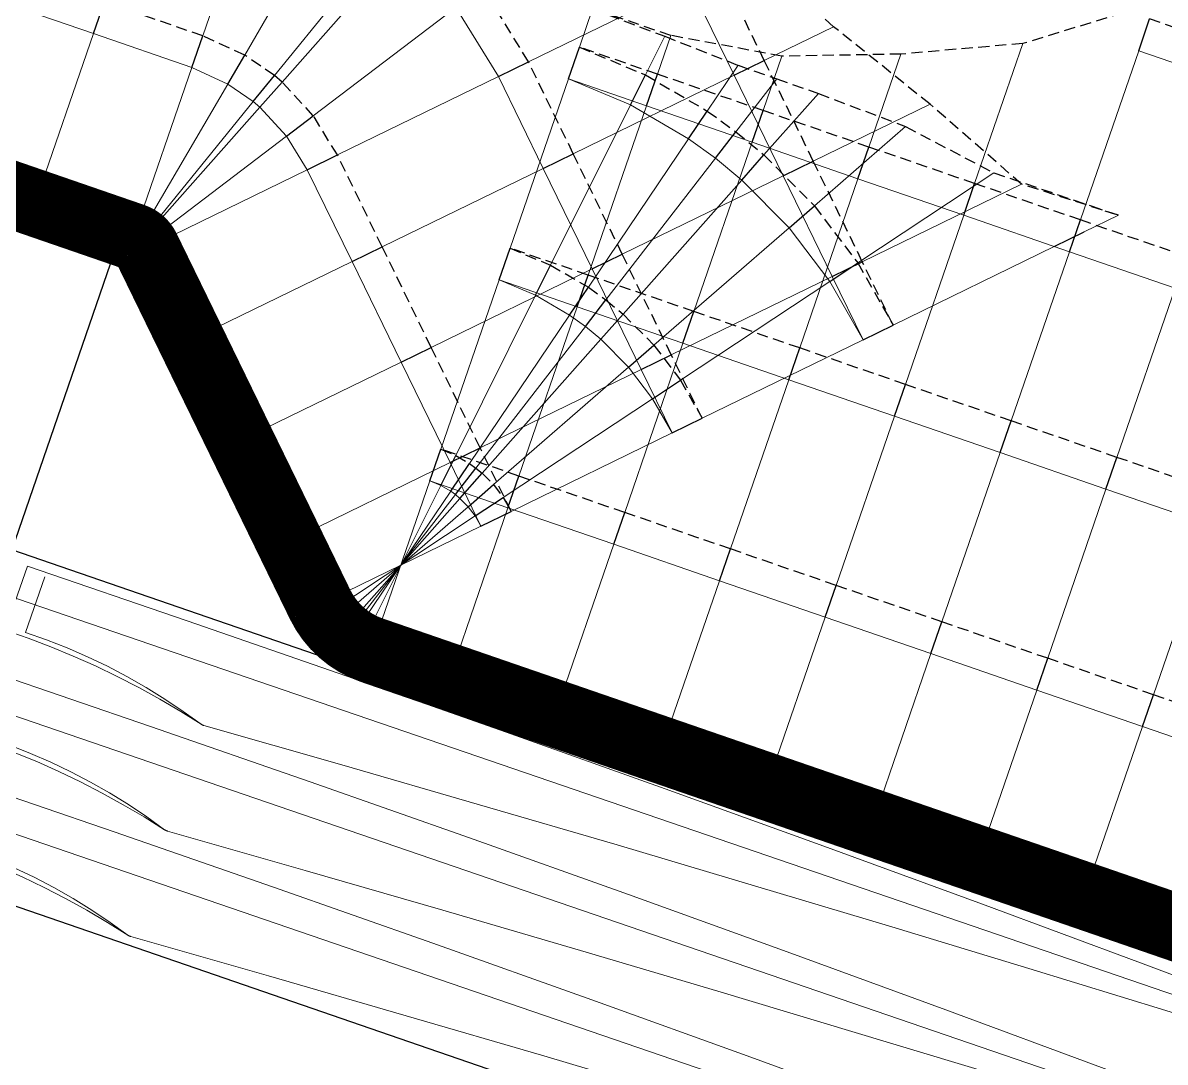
# Model space of a CAD drawing. Header units: metres. Extents: x 544752 to 548977, y 1840603 to 1844608.
# Drawn here: x 546940.6 to 546991.7, y 1842930 to 1842976.4 of the extents above; entities that cross this region are included whole.
import ezdxf

# ---------------------------------------------------------------- set-up
doc = ezdxf.new("R2010")
doc.units = ezdxf.units.M
doc.header["$MEASUREMENT"] = 0
doc.linetypes.add('ACAD_ISO02W100', pattern=[15, 12, -3])
doc.linetypes.add('Anordnung Grundriss$0$GESTRICHELT', pattern=[0.75, 0.5, -0.25])
doc.layers.add('C-ROAD', color=7, linetype='Continuous')
for name, color, linetype, lineweight in [('C-ROAD-CORR', 5, 'Continuous', 0), ('C-ROAD-LINK', 150, 'Continuous', 0), ('C-ROAD-STAN', 11, 'Continuous', 0), ('C-TOPO-FEAT', 94, 'Continuous', 5), ('Line5', 5, 'Continuous', 13), ('Line7', 7, 'Continuous', 20), ('Đường', 5, 'ACAD_ISO02W100', 5)]:
    doc.layers.add(name, color=color, linetype=linetype, lineweight=lineweight)

# ---------------------------------------------------------------- blocks, each defined once
blk = doc.blocks.new('TB')
at = {"layer": 'Defpoints', "color": 5, "linetype": 'Anordnung Grundriss$0$GESTRICHELT', "lineweight": 5, "ltscale": 0.2}
blk.add_circle((-0.405, 0), 105.728, dxfattribs=at)
blk = doc.blocks.new('FREFEWRFERWF')
at = {"layer": 'Line5', "color": 5}
for p, q in [((-1.669, -0.553), (-3.35, 70.468)), ((-12.755, -0.815), (-14.436, 70.206)), ((-7.212, -0.684), (-8.893, 70.337)), ((-3.159, 0.835), (-0.246, 0.904)), ((-3.362, -0.079), (0, 0))]:
    blk.add_line(p, q, dxfattribs=at)
at = {"layer": 'Line5', "color": 5, "flags": 128}
for points in [[(-13.976, 69.593), (-13.511, 61.838), (-13.083, 54.081), (-12.69, 46.322), (-12.333, 38.561), (-12.012, 30.799), (-11.726, 23.035), (-11.477, 15.27), (-11.264, 7.505), (-11.086, -0.262)], [(-8.433, 69.724), (-7.968, 61.969), (-7.54, 54.212), (-7.147, 46.453), (-6.79, 38.692), (-6.469, 30.93), (-6.183, 23.167), (-5.934, 15.402), (-5.721, 7.636), (-5.543, -0.131)], [(-2.89, 69.855), (-2.425, 62.1), (-1.997, 54.343), (-1.604, 46.584), (-1.247, 38.824), (-0.926, 31.061), (-0.64, 23.298), (-0.391, 15.533), (-0.178, 7.767), (0, 0)], [(-14.874, 69.047), (-14.902, 62.451), (-14.953, 55.856), (-15.027, 49.26), (-15.124, 42.665), (-15.245, 36.071), (-15.389, 29.476), (-15.556, 22.883), (-15.746, 16.29), (-15.96, 9.697)], [(-9.331, 69.178), (-9.359, 62.583), (-9.409, 55.987), (-9.484, 49.392), (-9.581, 42.796), (-9.702, 36.202), (-9.846, 29.607), (-10.013, 23.014), (-10.203, 16.421), (-10.417, 9.828)], [(-3.788, 69.309), (-3.816, 62.714), (-3.866, 56.118), (-3.941, 49.523), (-4.038, 42.928), (-4.159, 36.333), (-4.303, 29.739), (-4.47, 23.145), (-4.66, 16.552), (-4.874, 9.96)], [(-15.942, 9.554), (-15.946, 9.57), (-15.95, 9.585), (-15.953, 9.601), (-15.956, 9.617), (-15.958, 9.633), (-15.959, 9.649), (-15.96, 9.665), (-15.96, 9.681), (-15.96, 9.697)], [(-15.942, 9.554), (-15.601, 8.592), (-15.297, 7.618), (-15.031, 6.633), (-14.803, 5.638), (-14.613, 4.635), (-14.462, 3.625), (-14.351, 2.611), (-14.278, 1.592), (-14.245, 0.572)], [(-15.942, 9.554), (-15.644, 8.48), (-15.378, 7.396), (-15.145, 6.305), (-14.945, 5.208), (-14.779, 4.105), (-14.646, 2.998), (-14.546, 1.887), (-14.48, 0.773), (-14.448, -0.342)], [(-10.399, 9.686), (-10.403, 9.701), (-10.407, 9.717), (-10.41, 9.732), (-10.413, 9.748), (-10.415, 9.764), (-10.416, 9.78), (-10.417, 9.796), (-10.417, 9.812), (-10.417, 9.828)], [(-10.399, 9.686), (-10.058, 8.724), (-9.754, 7.749), (-9.488, 6.764), (-9.26, 5.769), (-9.07, 4.766), (-8.919, 3.756), (-8.807, 2.742), (-8.735, 1.724), (-8.702, 0.703)], [(-10.399, 9.686), (-10.101, 8.611), (-9.835, 7.527), (-9.602, 6.437), (-9.402, 5.339), (-9.236, 4.236), (-9.103, 3.129), (-9.003, 2.018), (-8.937, 0.904), (-8.905, -0.211)], [(-4.856, 9.817), (-4.86, 9.832), (-4.864, 9.848), (-4.867, 9.864), (-4.87, 9.879), (-4.872, 9.895), (-4.873, 9.911), (-4.874, 9.927), (-4.874, 9.944), (-4.874, 9.96)], [(-4.856, 9.817), (-4.515, 8.855), (-4.211, 7.88), (-3.945, 6.895), (-3.716, 5.9), (-3.527, 4.897), (-3.376, 3.888), (-3.264, 2.873), (-3.192, 1.855), (-3.159, 0.835)], [(-4.856, 9.817), (-4.558, 8.742), (-4.292, 7.659), (-4.059, 6.568), (-3.859, 5.47), (-3.693, 4.367), (-3.56, 3.26), (-3.46, 2.149), (-3.394, 1.036), (-3.362, -0.079)]]:
    blk.add_lwpolyline(points, dxfattribs=at)
at = {"layer": 'Line7', "color": 7}
for p, q in [((-0.236, 9.997), (-0.236, 9.997)), ((-0.236, 9.997), (-0.236, 9.997)), ((-0.236, 9.997), (-0.236, 9.997)), ((-15.957, 9.625), (-15.957, 9.625)), ((-15.957, 9.625), (-15.957, 9.625)), ((-15.957, 9.625), (-15.957, 9.625)), ((-11.323, 9.735), (-11.323, 9.735)), ((-11.322, 9.735), (-11.323, 9.735)), ((-11.323, 9.735), (-11.322, 9.735)), ((-10.414, 9.756), (-10.414, 9.756)), ((-10.414, 9.756), (-10.414, 9.756)), ((-10.414, 9.756), (-10.414, 9.756)), ((-5.78, 9.866), (-5.78, 9.866)), ((-5.779, 9.866), (-5.78, 9.866)), ((-5.78, 9.866), (-5.779, 9.866)), ((-4.871, 9.887), (-4.871, 9.887)), ((-4.871, 9.887), (-4.871, 9.887)), ((-4.871, 9.887), (-4.871, 9.887))]:
    blk.add_line(p, q, dxfattribs=at)
blk = doc.blocks.new('RFEWF34RF')
blk.add_lwpolyline([(467558.374, 1441381.465), (467628.374, 1441381.465), (467628.374, 1441366.465), (467558.374, 1441366.465)], close=True)
at = {"xscale": 0.9, "yscale": 0.9714285714285716, "zscale": 0.9714285714285716, "rotation": 268.6444939923905}
blk.add_blockref('FREFEWRFERWF', (467559.272, 1441366.935), dxfattribs=at)
blk = doc.blocks.new('VƯERFEWRFER')
blk.add_lwpolyline([(467558.374, 1441403.465), (467513.374, 1441403.465), (467513.374, 1441358.465), (467558.374, 1441358.465)], close=True)
blk = doc.blocks.new('fcwdăed')
at = {"xscale": -1, "rotation": 19.89216182940478}
for name, p in [('VƯERFEWRFER', (1396369.402, 242205.744, -3.316)), ('RFEWF34RF', (1396367.36, 242211.386, -3.316))]:
    blk.add_blockref(name, p, dxfattribs=at)
blk = doc.blocks.new('STA')
blk.add_circle((0, 0), 0.036)
blk = doc.blocks.new('PI')
h = blk.add_hatch(color=256)
h.dxf.hatch_style = 1
h.paths.add_polyline_path([(0.011, 0, 1), (-0.011, 0, 1)])
at = {"xscale": 0.3048, "yscale": 0.3048, "zscale": 0.3048}
blk.add_blockref('STA', (0, 0), dxfattribs=at)

msp = doc.modelspace()

# ---------------------------------------------------------------- linework, layer by layer
at = {"layer": 'C-ROAD', "color": 3, "linetype": 'Continuous', "lineweight": 13}
for p, q in [((546945.978, 1842966.741), (546945.587, 1842966.876)), ((546946.16, 1842966.369), (546945.978, 1842966.741)), ((546954.653, 1842948.945), (546953.923, 1842950.442)), ((546956.228, 1842948.402), (546954.653, 1842948.945))]:
    msp.add_line(p, q, dxfattribs=at)
at = {"layer": 'C-ROAD', "color": 1, "linetype": 'ACAD_ISO02W100', "lineweight": 60, "ltscale": 0.1, "const_width": 3, "flags": 128}
for points in [[(546945.587, 1842966.876), (546924.3, 1842974.212)], [(546953.923, 1842950.442), (546946.16, 1842966.369)], [(547006.653, 1842931.026), (546956.228, 1842948.402)]]:
    msp.add_lwpolyline(points, dxfattribs=at)
at = {"layer": 'C-ROAD', "color": 1, "linetype": 'ACAD_ISO02W100', "lineweight": -3, "ltscale": 0.1, "const_width": 3, "flags": 128}
for points in [[(546946.16, 1842966.369, 0.198912), (546945.587, 1842966.876)], [(546956.228, 1842948.402, -0.19891), (546953.923, 1842950.442)]]:
    msp.add_lwpolyline(points, format="xyb", dxfattribs=at)
at = {"layer": 'C-ROAD-CORR', "color": 160, "linetype": 'Continuous'}
for p, q in [((546948.682, 1842975.858, 585.808), (546951.288, 1842983.422, 593.808)), ((546948.682, 1842975.858, 585.808), (546951.288, 1842983.422, 593.808)), ((546948.682, 1842975.858, 585.808), (546951.288, 1842983.422, 593.808)), ((546950.553, 1842975, 585.812), (546954.584, 1842981.91, 593.812)), ((546950.553, 1842975, 585.812), (546954.584, 1842981.91, 593.812)), ((546950.553, 1842975, 585.812), (546954.584, 1842981.91, 593.812)), ((546951.884, 1842974.078, 585.815), (546956.931, 1842980.286, 593.815)), ((546951.884, 1842974.078, 585.815), (546956.931, 1842980.286, 593.815)), ((546951.884, 1842974.078, 585.815), (546956.931, 1842980.286, 593.815)), ((546952.22, 1842973.793, 585.816), (546957.523, 1842979.784, 593.816)), ((546952.22, 1842973.793, 585.816), (546957.523, 1842979.784, 593.816)), ((546952.22, 1842973.793, 585.816), (546957.523, 1842979.784, 593.816)), ((546963.239, 1842974.694, 593.853), (546970.43, 1842978.199, 601.853)), ((546963.239, 1842974.694, 593.853), (546970.43, 1842978.199, 601.853)), ((546963.239, 1842974.694, 593.853), (546970.43, 1842978.199, 601.853)), ((546943.797, 1842975.955, 585.685), (546944.286, 1842977.373, 585.715)), ((546943.797, 1842975.955, 585.685), (546944.286, 1842977.373, 585.715)), ((546953.62, 1842972.285, 585.82), (546959.99, 1842977.125, 593.82)), ((546953.62, 1842972.285, 585.82), (546959.99, 1842977.125, 593.82)), ((546953.62, 1842972.285, 585.82), (546959.99, 1842977.125, 593.82)), ((546965.514, 1842975.347, 602.19), (546966.105, 1842977.064, 604.006)), ((546965.514, 1842975.347, 602.19), (546966.105, 1842977.064, 604.006)), ((546965.514, 1842975.347, 602.19), (546966.105, 1842977.064, 604.006)), ((546965.514, 1842975.347, 602.19), (546966.105, 1842977.064, 604.006)), ((546990.516, 1842975.193, 610.664), (546991.004, 1842976.611, 610.694)), ((546990.516, 1842975.193, 610.664), (546991.004, 1842976.611, 610.694)), ((546941.191, 1842968.391, 577.685), (546943.797, 1842975.955, 585.685)), ((546941.191, 1842968.391, 577.685), (546943.797, 1842975.955, 585.685)), ((546941.191, 1842968.391, 577.685), (546943.797, 1842975.955, 585.685)), ((546948.193, 1842974.44, 585.778), (546948.682, 1842975.858, 585.808)), ((546948.193, 1842974.44, 585.778), (546948.682, 1842975.858, 585.808)), ((546969.001, 1842974.145, 602.264), (546969.597, 1842975.876, 604.094)), ((546969.001, 1842974.145, 602.264), (546969.597, 1842975.876, 604.094)), ((546969.001, 1842974.145, 602.264), (546969.597, 1842975.876, 604.094)), ((546969.001, 1842974.145, 602.264), (546969.597, 1842975.876, 604.094)), ((546973.779, 1842974.753, 601.947), (546976.877, 1842976.263, 605.394)), ((546973.779, 1842974.753, 601.947), (546976.877, 1842976.263, 605.394)), ((546973.779, 1842974.753, 601.947), (546976.877, 1842976.263, 605.394)), ((546973.779, 1842974.753, 601.947), (546976.877, 1842976.263, 605.394)), ((546965.025, 1842973.929, 602.16), (546965.514, 1842975.347, 602.19)), ((546965.025, 1842973.929, 602.16), (546965.514, 1842975.347, 602.19)), ((546968.466, 1842974.108, 602.18), (546969.328, 1842975.836, 604.111)), ((546968.466, 1842974.108, 602.18), (546969.328, 1842975.836, 604.111)), ((546968.466, 1842974.108, 602.18), (546969.328, 1842975.836, 604.111)), ((546968.466, 1842974.108, 602.18), (546969.328, 1842975.836, 604.111)), ((546983.182, 1842969.258, 602.564), (546985.338, 1842975.514, 609.18)), ((546983.182, 1842969.258, 602.564), (546985.338, 1842975.514, 609.18)), ((546983.182, 1842969.258, 602.564), (546985.338, 1842975.514, 609.18)), ((546983.182, 1842969.258, 602.564), (546985.338, 1842975.514, 609.18)), ((546949.797, 1842973.704, 585.782), (546950.553, 1842975, 585.812)), ((546949.797, 1842973.704, 585.782), (546950.553, 1842975, 585.812)), ((546973.728, 1842972.516, 602.364), (546974.565, 1842974.946, 604.933)), ((546973.728, 1842972.516, 602.364), (546974.565, 1842974.946, 604.933)), ((546973.728, 1842972.516, 602.364), (546974.565, 1842974.946, 604.933)), ((546973.728, 1842972.516, 602.364), (546974.565, 1842974.946, 604.933)), ((546978.455, 1842970.887, 602.464), (546979.886, 1842975.039, 606.855)), ((546978.455, 1842970.887, 602.464), (546979.886, 1842975.039, 606.855)), ((546978.455, 1842970.887, 602.464), (546979.886, 1842975.039, 606.855)), ((546978.455, 1842970.887, 602.464), (546979.886, 1842975.039, 606.855)), ((546987.909, 1842967.629, 602.664), (546990.516, 1842975.193, 610.664)), ((546987.909, 1842967.629, 602.664), (546990.516, 1842975.193, 610.664)), ((546987.909, 1842967.629, 602.664), (546990.516, 1842975.193, 610.664)), ((546945.587, 1842966.876, 577.778), (546948.193, 1842974.44, 585.778)), ((546945.587, 1842966.876, 577.778), (546948.193, 1842974.44, 585.778)), ((546945.587, 1842966.876, 577.778), (546948.193, 1842974.44, 585.778)), ((546961.891, 1842974.037, 593.823), (546963.239, 1842974.694, 593.853)), ((546961.891, 1842974.037, 593.823), (546963.239, 1842974.694, 593.853)), ((546971.231, 1842972.494, 602.169), (546972.611, 1842974.539, 604.635)), ((546971.231, 1842972.494, 602.169), (546972.611, 1842974.539, 604.635)), ((546971.231, 1842972.494, 602.169), (546972.611, 1842974.539, 604.635)), ((546971.231, 1842972.494, 602.169), (546972.611, 1842974.539, 604.635)), ((546972.43, 1842974.096, 601.917), (546973.779, 1842974.753, 601.947)), ((546972.43, 1842974.096, 601.917), (546973.779, 1842974.753, 601.947)), ((546950.938, 1842972.915, 585.785), (546951.884, 1842974.078, 585.815)), ((546950.938, 1842972.915, 585.785), (546951.884, 1842974.078, 585.815)), ((546954.699, 1842970.532, 585.823), (546961.891, 1842974.037, 593.823)), ((546954.699, 1842970.532, 585.823), (546961.891, 1842974.037, 593.823)), ((546954.699, 1842970.532, 585.823), (546961.891, 1842974.037, 593.823)), ((546962.419, 1842966.365, 594.16), (546965.025, 1842973.929, 602.16)), ((546962.419, 1842966.365, 594.16), (546965.025, 1842973.929, 602.16)), ((546962.419, 1842966.365, 594.16), (546965.025, 1842973.929, 602.16)), ((546965.239, 1842970.59, 593.917), (546972.43, 1842974.096, 601.917)), ((546965.239, 1842970.59, 593.917), (546972.43, 1842974.096, 601.917)), ((546965.239, 1842970.59, 593.917), (546972.43, 1842974.096, 601.917)), ((546967.796, 1842972.766, 602.15), (546968.466, 1842974.108, 602.18)), ((546967.796, 1842972.766, 602.15), (546968.466, 1842974.108, 602.18)), ((546968.512, 1842972.727, 602.234), (546969.001, 1842974.145, 602.264)), ((546968.512, 1842972.727, 602.234), (546969.001, 1842974.145, 602.264)), ((546972.508, 1842971.572, 602.164), (546974.333, 1842973.934, 605.149)), ((546972.508, 1842971.572, 602.164), (546974.333, 1842973.934, 605.149)), ((546972.508, 1842971.572, 602.164), (546974.333, 1842973.934, 605.149)), ((546972.508, 1842971.572, 602.164), (546974.333, 1842973.934, 605.149)), ((546945.765, 1842966.795, 577.782), (546949.797, 1842973.704, 585.782)), ((546945.765, 1842966.795, 577.782), (546949.797, 1842973.704, 585.782)), ((546945.765, 1842966.795, 577.782), (546949.797, 1842973.704, 585.782)), ((546951.226, 1842972.67, 585.786), (546952.22, 1842973.793, 585.816)), ((546951.226, 1842972.67, 585.786), (546952.22, 1842973.793, 585.816)), ((546945.892, 1842966.707, 577.785), (546950.938, 1842972.915, 585.785)), ((546945.892, 1842966.707, 577.785), (546950.938, 1842972.915, 585.785)), ((546945.892, 1842966.707, 577.785), (546950.938, 1842972.915, 585.785)), ((546973.763, 1842970.534, 602.159), (546976.197, 1842973.284, 605.832)), ((546973.763, 1842970.534, 602.159), (546976.197, 1842973.284, 605.832)), ((546973.763, 1842970.534, 602.159), (546976.197, 1842973.284, 605.832)), ((546973.763, 1842970.534, 602.159), (546976.197, 1842973.284, 605.832)), ((546975.97, 1842970.258, 602.018), (546981.187, 1842972.802, 607.823)), ((546975.97, 1842970.258, 602.018), (546981.187, 1842972.802, 607.823)), ((546975.97, 1842970.258, 602.018), (546981.187, 1842972.802, 607.823)), ((546975.97, 1842970.258, 602.018), (546981.187, 1842972.802, 607.823)), ((546945.924, 1842966.68, 577.786), (546951.226, 1842972.67, 585.786)), ((546945.924, 1842966.68, 577.786), (546951.226, 1842972.67, 585.786)), ((546945.924, 1842966.68, 577.786), (546951.226, 1842972.67, 585.786)), ((546952.426, 1842971.377, 585.79), (546953.62, 1842972.285, 585.82)), ((546952.426, 1842971.377, 585.79), (546953.62, 1842972.285, 585.82)), ((546964.225, 1842965.607, 594.15), (546967.796, 1842972.766, 602.15)), ((546964.225, 1842965.607, 594.15), (546967.796, 1842972.766, 602.15)), ((546964.225, 1842965.607, 594.15), (546967.796, 1842972.766, 602.15)), ((546965.905, 1842965.164, 594.234), (546968.512, 1842972.727, 602.234)), ((546965.905, 1842965.164, 594.234), (546968.512, 1842972.727, 602.234)), ((546965.905, 1842965.164, 594.234), (546968.512, 1842972.727, 602.234)), ((546970.392, 1842971.251, 602.139), (546971.231, 1842972.494, 602.169)), ((546970.392, 1842971.251, 602.139), (546971.231, 1842972.494, 602.169)), ((546973.239, 1842971.098, 602.334), (546973.728, 1842972.516, 602.364)), ((546973.239, 1842971.098, 602.334), (546973.728, 1842972.516, 602.364)), ((546976.016, 1842968.259, 602.15), (546980.092, 1842971.8, 607.549)), ((546976.016, 1842968.259, 602.15), (546980.092, 1842971.8, 607.549)), ((546976.016, 1842968.259, 602.15), (546980.092, 1842971.8, 607.549)), ((546976.016, 1842968.259, 602.15), (546980.092, 1842971.8, 607.549)), ((546946.057, 1842966.536, 577.79), (546952.426, 1842971.377, 585.79)), ((546946.057, 1842966.536, 577.79), (546952.426, 1842971.377, 585.79)), ((546946.057, 1842966.536, 577.79), (546952.426, 1842971.377, 585.79)), ((546965.917, 1842964.62, 594.139), (546970.392, 1842971.251, 602.139)), ((546965.917, 1842964.62, 594.139), (546970.392, 1842971.251, 602.139)), ((546965.917, 1842964.62, 594.139), (546970.392, 1842971.251, 602.139)), ((546971.591, 1842970.385, 602.134), (546972.508, 1842971.572, 602.164)), ((546971.591, 1842970.385, 602.134), (546972.508, 1842971.572, 602.164)), ((546970.633, 1842963.535, 594.334), (546973.239, 1842971.098, 602.334)), ((546970.633, 1842963.535, 594.334), (546973.239, 1842971.098, 602.334)), ((546970.633, 1842963.535, 594.334), (546973.239, 1842971.098, 602.334)), ((546977.966, 1842969.469, 602.434), (546978.455, 1842970.887, 602.464)), ((546977.966, 1842969.469, 602.434), (546978.455, 1842970.887, 602.464)), ((546953.351, 1842969.874, 585.793), (546954.699, 1842970.532, 585.823)), ((546953.351, 1842969.874, 585.793), (546954.699, 1842970.532, 585.823)), ((546963.891, 1842969.933, 593.887), (546965.239, 1842970.59, 593.917)), ((546963.891, 1842969.933, 593.887), (546965.239, 1842970.59, 593.917)), ((546966.698, 1842964.055, 594.134), (546971.591, 1842970.385, 602.134)), ((546966.698, 1842964.055, 594.134), (546971.591, 1842970.385, 602.134)), ((546966.698, 1842964.055, 594.134), (546971.591, 1842970.385, 602.134)), ((546972.768, 1842969.41, 602.129), (546973.763, 1842970.534, 602.159)), ((546972.768, 1842969.41, 602.129), (546973.763, 1842970.534, 602.159)), ((546974.621, 1842969.601, 601.988), (546975.97, 1842970.258, 602.018)), ((546974.621, 1842969.601, 601.988), (546975.97, 1842970.258, 602.018)), ((546946.16, 1842966.369, 577.793), (546953.351, 1842969.874, 585.793)), ((546946.16, 1842966.369, 577.793), (546953.351, 1842969.874, 585.793)), ((546946.16, 1842966.369, 577.793), (546953.351, 1842969.874, 585.793)), ((546956.7, 1842966.428, 585.887), (546963.891, 1842969.933, 593.887)), ((546956.7, 1842966.428, 585.887), (546963.891, 1842969.933, 593.887)), ((546956.7, 1842966.428, 585.887), (546963.891, 1842969.933, 593.887)), ((546977.954, 1842965.71, 602.141), (546984.038, 1842969.735, 609.437)), ((546977.954, 1842965.71, 602.141), (546984.038, 1842969.735, 609.437)), ((546977.954, 1842965.71, 602.141), (546984.038, 1842969.735, 609.437)), ((546977.954, 1842965.71, 602.141), (546984.038, 1842969.735, 609.437)), ((546967.43, 1842966.096, 593.988), (546974.621, 1842969.601, 601.988)), ((546967.43, 1842966.096, 593.988), (546974.621, 1842969.601, 601.988)), ((546967.43, 1842966.096, 593.988), (546974.621, 1842969.601, 601.988)), ((546967.466, 1842963.42, 594.129), (546972.768, 1842969.41, 602.129)), ((546967.466, 1842963.42, 594.129), (546972.768, 1842969.41, 602.129)), ((546967.466, 1842963.42, 594.129), (546972.768, 1842969.41, 602.129)), ((546975.36, 1842961.906, 594.434), (546977.966, 1842969.469, 602.434)), ((546975.36, 1842961.906, 594.434), (546977.966, 1842969.469, 602.434)), ((546975.36, 1842961.906, 594.434), (546977.966, 1842969.469, 602.434)), ((546978.16, 1842965.764, 602.089), (546985.278, 1842969.233, 610.007)), ((546978.16, 1842965.764, 602.089), (546985.278, 1842969.233, 610.007)), ((546978.16, 1842965.764, 602.089), (546985.278, 1842969.233, 610.007)), ((546978.16, 1842965.764, 602.089), (546985.278, 1842969.233, 610.007)), ((546982.693, 1842967.84, 602.534), (546983.182, 1842969.258, 602.564)), ((546982.693, 1842967.84, 602.534), (546983.182, 1842969.258, 602.564)), ((546974.884, 1842967.275, 602.12), (546976.016, 1842968.259, 602.15)), ((546974.884, 1842967.275, 602.12), (546976.016, 1842968.259, 602.15)), ((546980.087, 1842960.277, 594.534), (546982.693, 1842967.84, 602.534)), ((546980.087, 1842960.277, 594.534), (546982.693, 1842967.84, 602.534)), ((546980.087, 1842960.277, 594.534), (546982.693, 1842967.84, 602.534)), ((546988.081, 1842967.093, 610.163), (546989.609, 1842967.837, 611.863)), ((546988.081, 1842967.093, 610.163), (546989.609, 1842967.837, 611.863)), ((546988.081, 1842967.093, 610.163), (546989.609, 1842967.837, 611.863)), ((546988.081, 1842967.093, 610.163), (546989.609, 1842967.837, 611.863)), ((546968.845, 1842962.028, 594.12), (546974.884, 1842967.275, 602.12)), ((546968.845, 1842962.028, 594.12), (546974.884, 1842967.275, 602.12)), ((546968.845, 1842962.028, 594.12), (546974.884, 1842967.275, 602.12)), ((546987.421, 1842966.211, 602.634), (546987.909, 1842967.629, 602.664)), ((546987.421, 1842966.211, 602.634), (546987.909, 1842967.629, 602.664)), ((546986.733, 1842966.435, 610.133), (546988.081, 1842967.093, 610.163)), ((546986.733, 1842966.435, 610.133), (546988.081, 1842967.093, 610.163)), ((546955.351, 1842965.771, 585.857), (546956.7, 1842966.428, 585.887)), ((546955.351, 1842965.771, 585.857), (546956.7, 1842966.428, 585.887)), ((546961.93, 1842964.947, 594.13), (546962.419, 1842966.365, 594.16)), ((546961.93, 1842964.947, 594.13), (546962.419, 1842966.365, 594.16)), ((546979.542, 1842962.93, 602.133), (546986.733, 1842966.435, 610.133)), ((546979.542, 1842962.93, 602.133), (546986.733, 1842966.435, 610.133)), ((546979.542, 1842962.93, 602.133), (546986.733, 1842966.435, 610.133)), ((546984.814, 1842958.648, 594.634), (546987.421, 1842966.211, 602.634)), ((546984.814, 1842958.648, 594.634), (546987.421, 1842966.211, 602.634)), ((546984.814, 1842958.648, 594.634), (546987.421, 1842966.211, 602.634)), ((546948.16, 1842962.265, 577.857), (546955.351, 1842965.771, 585.857)), ((546948.16, 1842962.265, 577.857), (546955.351, 1842965.771, 585.857)), ((546948.16, 1842962.265, 577.857), (546955.351, 1842965.771, 585.857)), ((546966.082, 1842965.439, 593.958), (546967.43, 1842966.096, 593.988)), ((546966.082, 1842965.439, 593.958), (546967.43, 1842966.096, 593.988)), ((546976.703, 1842964.883, 602.111), (546977.954, 1842965.71, 602.141)), ((546976.703, 1842964.883, 602.111), (546977.954, 1842965.71, 602.141)), ((546976.812, 1842965.107, 602.059), (546978.16, 1842965.764, 602.089)), ((546976.812, 1842965.107, 602.059), (546978.16, 1842965.764, 602.089)), ((546958.89, 1842961.933, 585.958), (546966.082, 1842965.439, 593.958)), ((546958.89, 1842961.933, 585.958), (546966.082, 1842965.439, 593.958)), ((546958.89, 1842961.933, 585.958), (546966.082, 1842965.439, 593.958)), ((546963.555, 1842964.265, 594.12), (546964.225, 1842965.607, 594.15)), ((546963.555, 1842964.265, 594.12), (546964.225, 1842965.607, 594.15)), ((546965.417, 1842963.746, 594.204), (546965.905, 1842965.164, 594.234)), ((546965.417, 1842963.746, 594.204), (546965.905, 1842965.164, 594.234)), ((546959.324, 1842957.384, 586.13), (546961.93, 1842964.947, 594.13)), ((546959.324, 1842957.384, 586.13), (546961.93, 1842964.947, 594.13)), ((546959.324, 1842957.384, 586.13), (546961.93, 1842964.947, 594.13)), ((546965.078, 1842963.376, 594.109), (546965.917, 1842964.62, 594.139)), ((546965.078, 1842963.376, 594.109), (546965.917, 1842964.62, 594.139)), ((546969.621, 1842961.601, 594.059), (546976.812, 1842965.107, 602.059)), ((546969.621, 1842961.601, 594.059), (546976.812, 1842965.107, 602.059)), ((546969.621, 1842961.601, 594.059), (546976.812, 1842965.107, 602.059)), ((546970.03, 1842960.469, 594.111), (546976.703, 1842964.883, 602.111)), ((546970.03, 1842960.469, 594.111), (546976.703, 1842964.883, 602.111)), ((546970.03, 1842960.469, 594.111), (546976.703, 1842964.883, 602.111)), ((546959.984, 1842957.106, 586.12), (546963.555, 1842964.265, 594.12)), ((546959.984, 1842957.106, 586.12), (546963.555, 1842964.265, 594.12)), ((546959.984, 1842957.106, 586.12), (546963.555, 1842964.265, 594.12)), ((546989.541, 1842957.019, 594.734), (546992.148, 1842964.582, 602.734)), ((546989.541, 1842957.019, 594.734), (546992.148, 1842964.582, 602.734)), ((546989.541, 1842957.019, 594.734), (546992.148, 1842964.582, 602.734)), ((546962.81, 1842956.182, 586.204), (546965.417, 1842963.746, 594.204)), ((546962.81, 1842956.182, 586.204), (546965.417, 1842963.746, 594.204)), ((546962.81, 1842956.182, 586.204), (546965.417, 1842963.746, 594.204)), ((546965.781, 1842962.869, 594.104), (546966.698, 1842964.055, 594.134)), ((546965.781, 1842962.869, 594.104), (546966.698, 1842964.055, 594.134)), ((546960.603, 1842956.745, 586.109), (546965.078, 1842963.376, 594.109)), ((546960.603, 1842956.745, 586.109), (546965.078, 1842963.376, 594.109)), ((546960.603, 1842956.745, 586.109), (546965.078, 1842963.376, 594.109)), ((546966.472, 1842962.297, 594.099), (546967.466, 1842963.42, 594.129)), ((546966.472, 1842962.297, 594.099), (546967.466, 1842963.42, 594.129)), ((546970.144, 1842962.117, 594.304), (546970.633, 1842963.535, 594.334)), ((546970.144, 1842962.117, 594.304), (546970.633, 1842963.535, 594.334)), ((546960.889, 1842956.539, 586.104), (546965.781, 1842962.869, 594.104)), ((546960.889, 1842956.539, 586.104), (546965.781, 1842962.869, 594.104)), ((546960.889, 1842956.539, 586.104), (546965.781, 1842962.869, 594.104)), ((546978.193, 1842962.273, 602.103), (546979.542, 1842962.93, 602.133)), ((546978.193, 1842962.273, 602.103), (546979.542, 1842962.93, 602.133)), ((546961.169, 1842956.306, 586.099), (546966.472, 1842962.297, 594.099)), ((546961.169, 1842956.306, 586.099), (546966.472, 1842962.297, 594.099)), ((546961.169, 1842956.306, 586.099), (546966.472, 1842962.297, 594.099)), ((546967.538, 1842954.553, 586.304), (546970.144, 1842962.117, 594.304)), ((546967.538, 1842954.553, 586.304), (546970.144, 1842962.117, 594.304)), ((546967.538, 1842954.553, 586.304), (546970.144, 1842962.117, 594.304)), ((546971.002, 1842958.767, 594.103), (546978.193, 1842962.273, 602.103)), ((546971.002, 1842958.767, 594.103), (546978.193, 1842962.273, 602.103)), ((546971.002, 1842958.767, 594.103), (546978.193, 1842962.273, 602.103)), ((546957.542, 1842961.276, 585.928), (546958.89, 1842961.933, 585.958)), ((546957.542, 1842961.276, 585.928), (546958.89, 1842961.933, 585.958)), ((546967.713, 1842961.045, 594.09), (546968.845, 1842962.028, 594.12)), ((546967.713, 1842961.045, 594.09), (546968.845, 1842962.028, 594.12)), ((546968.272, 1842960.944, 594.029), (546969.621, 1842961.601, 594.059)), ((546968.272, 1842960.944, 594.029), (546969.621, 1842961.601, 594.059)), ((546974.871, 1842960.488, 594.404), (546975.36, 1842961.906, 594.434)), ((546974.871, 1842960.488, 594.404), (546975.36, 1842961.906, 594.434)), ((546950.351, 1842957.771, 577.928), (546957.542, 1842961.276, 585.928)), ((546950.351, 1842957.771, 577.928), (546957.542, 1842961.276, 585.928)), ((546950.351, 1842957.771, 577.928), (546957.542, 1842961.276, 585.928)), ((546961.674, 1842955.798, 586.09), (546967.713, 1842961.045, 594.09)), ((546961.674, 1842955.798, 586.09), (546967.713, 1842961.045, 594.09)), ((546961.674, 1842955.798, 586.09), (546967.713, 1842961.045, 594.09)), ((546961.081, 1842957.439, 586.029), (546968.272, 1842960.944, 594.029)), ((546961.081, 1842957.439, 586.029), (546968.272, 1842960.944, 594.029)), ((546961.081, 1842957.439, 586.029), (546968.272, 1842960.944, 594.029)), ((546968.779, 1842959.641, 594.081), (546970.03, 1842960.469, 594.111)), ((546968.779, 1842959.641, 594.081), (546970.03, 1842960.469, 594.111)), ((546972.265, 1842952.924, 586.404), (546974.871, 1842960.488, 594.404)), ((546972.265, 1842952.924, 586.404), (546974.871, 1842960.488, 594.404)), ((546972.265, 1842952.924, 586.404), (546974.871, 1842960.488, 594.404)), ((546979.598, 1842958.859, 594.504), (546980.087, 1842960.277, 594.534)), ((546979.598, 1842958.859, 594.504), (546980.087, 1842960.277, 594.534)), ((546962.107, 1842955.227, 586.081), (546968.779, 1842959.641, 594.081)), ((546962.107, 1842955.227, 586.081), (546968.779, 1842959.641, 594.081)), ((546962.107, 1842955.227, 586.081), (546968.779, 1842959.641, 594.081)), ((546969.654, 1842958.11, 594.073), (546971.002, 1842958.767, 594.103)), ((546969.654, 1842958.11, 594.073), (546971.002, 1842958.767, 594.103)), ((546976.992, 1842951.295, 586.504), (546979.598, 1842958.859, 594.504)), ((546976.992, 1842951.295, 586.504), (546979.598, 1842958.859, 594.504)), ((546976.992, 1842951.295, 586.504), (546979.598, 1842958.859, 594.504)), ((546984.326, 1842957.23, 594.604), (546984.814, 1842958.648, 594.634)), ((546984.326, 1842957.23, 594.604), (546984.814, 1842958.648, 594.634)), ((546962.463, 1842954.605, 586.073), (546969.654, 1842958.11, 594.073)), ((546962.463, 1842954.605, 586.073), (546969.654, 1842958.11, 594.073)), ((546962.463, 1842954.605, 586.073), (546969.654, 1842958.11, 594.073)), ((546958.835, 1842955.965, 586.1), (546959.324, 1842957.384, 586.13)), ((546958.835, 1842955.965, 586.1), (546959.324, 1842957.384, 586.13)), ((546959.315, 1842955.764, 586.09), (546959.984, 1842957.106, 586.12)), ((546959.315, 1842955.764, 586.09), (546959.984, 1842957.106, 586.12)), ((546959.733, 1842956.782, 585.999), (546961.081, 1842957.439, 586.029)), ((546959.733, 1842956.782, 585.999), (546961.081, 1842957.439, 586.029)), ((546981.719, 1842949.666, 586.604), (546984.326, 1842957.23, 594.604)), ((546981.719, 1842949.666, 586.604), (546984.326, 1842957.23, 594.604)), ((546981.719, 1842949.666, 586.604), (546984.326, 1842957.23, 594.604)), ((546989.053, 1842955.601, 594.704), (546989.541, 1842957.019, 594.734)), ((546989.053, 1842955.601, 594.704), (546989.541, 1842957.019, 594.734)), ((546952.542, 1842953.276, 577.999), (546959.733, 1842956.782, 585.999)), ((546952.542, 1842953.276, 577.999), (546959.733, 1842956.782, 585.999)), ((546952.542, 1842953.276, 577.999), (546959.733, 1842956.782, 585.999)), ((546959.764, 1842955.502, 586.079), (546960.603, 1842956.745, 586.109)), ((546959.764, 1842955.502, 586.079), (546960.603, 1842956.745, 586.109)), ((546959.971, 1842955.352, 586.074), (546960.889, 1842956.539, 586.104)), ((546959.971, 1842955.352, 586.074), (546960.889, 1842956.539, 586.104)), ((546956.228, 1842948.402, 578.1), (546958.835, 1842955.965, 586.1)), ((546956.228, 1842948.402, 578.1), (546958.835, 1842955.965, 586.1)), ((546956.228, 1842948.402, 578.1), (546958.835, 1842955.965, 586.1)), ((546960.175, 1842955.183, 586.069), (546961.169, 1842956.306, 586.099)), ((546960.175, 1842955.183, 586.069), (546961.169, 1842956.306, 586.099)), ((546962.322, 1842954.764, 586.174), (546962.81, 1842956.182, 586.204)), ((546962.322, 1842954.764, 586.174), (546962.81, 1842956.182, 586.204)), ((546955.289, 1842948.871, 578.079), (546959.764, 1842955.502, 586.079)), ((546955.289, 1842948.871, 578.079), (546959.764, 1842955.502, 586.079)), ((546955.289, 1842948.871, 578.079), (546959.764, 1842955.502, 586.079)), ((546955.743, 1842948.606, 578.09), (546959.315, 1842955.764, 586.09)), ((546955.743, 1842948.606, 578.09), (546959.315, 1842955.764, 586.09)), ((546955.743, 1842948.606, 578.09), (546959.315, 1842955.764, 586.09)), ((546960.541, 1842954.814, 586.06), (546961.674, 1842955.798, 586.09)), ((546960.541, 1842954.814, 586.06), (546961.674, 1842955.798, 586.09)), ((546986.446, 1842948.037, 586.704), (546989.053, 1842955.601, 594.704)), ((546986.446, 1842948.037, 586.704), (546989.053, 1842955.601, 594.704)), ((546986.446, 1842948.037, 586.704), (546989.053, 1842955.601, 594.704)), ((546954.873, 1842949.193, 578.069), (546960.175, 1842955.183, 586.069)), ((546954.873, 1842949.193, 578.069), (546960.175, 1842955.183, 586.069)), ((546954.873, 1842949.193, 578.069), (546960.175, 1842955.183, 586.069)), ((546955.079, 1842949.022, 578.074), (546959.971, 1842955.352, 586.074)), ((546955.079, 1842949.022, 578.074), (546959.971, 1842955.352, 586.074)), ((546955.079, 1842949.022, 578.074), (546959.971, 1842955.352, 586.074)), ((546960.856, 1842954.4, 586.051), (546962.107, 1842955.227, 586.081)), ((546960.856, 1842954.4, 586.051), (546962.107, 1842955.227, 586.081)), ((546954.184, 1842949.986, 578.051), (546960.856, 1842954.4, 586.051)), ((546954.184, 1842949.986, 578.051), (546960.856, 1842954.4, 586.051)), ((546954.184, 1842949.986, 578.051), (546960.856, 1842954.4, 586.051)), ((546954.502, 1842949.567, 578.06), (546960.541, 1842954.814, 586.06)), ((546954.502, 1842949.567, 578.06), (546960.541, 1842954.814, 586.06)), ((546954.502, 1842949.567, 578.06), (546960.541, 1842954.814, 586.06)), ((546959.715, 1842947.2, 578.174), (546962.322, 1842954.764, 586.174)), ((546959.715, 1842947.2, 578.174), (546962.322, 1842954.764, 586.174)), ((546959.715, 1842947.2, 578.174), (546962.322, 1842954.764, 586.174)), ((546961.114, 1842953.948, 586.043), (546962.463, 1842954.605, 586.073)), ((546961.114, 1842953.948, 586.043), (546962.463, 1842954.605, 586.073)), ((546967.049, 1842953.135, 586.274), (546967.538, 1842954.553, 586.304)), ((546967.049, 1842953.135, 586.274), (546967.538, 1842954.553, 586.304)), ((546953.923, 1842950.442, 578.043), (546961.114, 1842953.948, 586.043)), ((546953.923, 1842950.442, 578.043), (546961.114, 1842953.948, 586.043)), ((546953.923, 1842950.442, 578.043), (546961.114, 1842953.948, 586.043)), ((546991.174, 1842946.408, 586.804), (546993.78, 1842953.972, 594.804)), ((546991.174, 1842946.408, 586.804), (546993.78, 1842953.972, 594.804)), ((546991.174, 1842946.408, 586.804), (546993.78, 1842953.972, 594.804)), ((546964.442, 1842945.571, 578.274), (546967.049, 1842953.135, 586.274)), ((546964.442, 1842945.571, 578.274), (546967.049, 1842953.135, 586.274)), ((546964.442, 1842945.571, 578.274), (546967.049, 1842953.135, 586.274)), ((546971.776, 1842951.506, 586.374), (546972.265, 1842952.924, 586.404)), ((546971.776, 1842951.506, 586.374), (546972.265, 1842952.924, 586.404)), ((546969.17, 1842943.942, 578.374), (546971.776, 1842951.506, 586.374)), ((546969.17, 1842943.942, 578.374), (546971.776, 1842951.506, 586.374)), ((546969.17, 1842943.942, 578.374), (546971.776, 1842951.506, 586.374)), ((546976.503, 1842949.877, 586.474), (546976.992, 1842951.295, 586.504)), ((546976.503, 1842949.877, 586.474), (546976.992, 1842951.295, 586.504)), ((546973.897, 1842942.313, 578.474), (546976.503, 1842949.877, 586.474)), ((546973.897, 1842942.313, 578.474), (546976.503, 1842949.877, 586.474)), ((546973.897, 1842942.313, 578.474), (546976.503, 1842949.877, 586.474)), ((546981.23, 1842948.248, 586.574), (546981.719, 1842949.666, 586.604)), ((546981.23, 1842948.248, 586.574), (546981.719, 1842949.666, 586.604)), ((546978.624, 1842940.684, 578.574), (546981.23, 1842948.248, 586.574)), ((546978.624, 1842940.684, 578.574), (546981.23, 1842948.248, 586.574)), ((546978.624, 1842940.684, 578.574), (546981.23, 1842948.248, 586.574)), ((546985.958, 1842946.619, 586.674), (546986.446, 1842948.037, 586.704)), ((546985.958, 1842946.619, 586.674), (546986.446, 1842948.037, 586.704)), ((546983.351, 1842939.055, 578.674), (546985.958, 1842946.619, 586.674)), ((546983.351, 1842939.055, 578.674), (546985.958, 1842946.619, 586.674)), ((546983.351, 1842939.055, 578.674), (546985.958, 1842946.619, 586.674)), ((546990.685, 1842944.99, 586.774), (546991.174, 1842946.408, 586.804)), ((546990.685, 1842944.99, 586.774), (546991.174, 1842946.408, 586.804)), ((546988.078, 1842937.426, 578.774), (546990.685, 1842944.99, 586.774)), ((546988.078, 1842937.426, 578.774), (546990.685, 1842944.99, 586.774)), ((546988.078, 1842937.426, 578.774), (546990.685, 1842944.99, 586.774))]:
    msp.add_line(p, q, dxfattribs=at)
at = {"layer": 'C-ROAD-CORR', "color": 11, "linetype": 'Anordnung Grundriss$0$GESTRICHELT', "lineweight": 30}
for points in [[(546991.247, 1842977.316, 611.439), (546985.338, 1842975.514, 609.18), (546979.886, 1842975.039, 606.855), (546974.565, 1842974.946, 604.933), (546969.597, 1842975.876, 604.094), (546966.105, 1842977.064, 604.006), (546969.328, 1842975.836, 604.111), (546972.611, 1842974.539, 604.635), (546974.333, 1842973.934, 605.149), (546976.197, 1842973.284, 605.832), (546980.092, 1842971.8, 607.549), (546984.038, 1842969.735, 609.437), (546989.609, 1842967.837, 611.863), (546985.278, 1842969.233, 610.007), (546981.187, 1842972.802, 607.823), (546976.877, 1842976.263, 605.394), (546973.185, 1842979.542, 603.448)], [(546992.636, 1842966, 602.764), (546987.909, 1842967.629, 602.664), (546983.182, 1842969.258, 602.564), (546978.455, 1842970.887, 602.464), (546973.728, 1842972.516, 602.364), (546969.001, 1842974.145, 602.264), (546965.514, 1842975.347, 602.19), (546968.466, 1842974.108, 602.18), (546971.231, 1842972.494, 602.169), (546972.508, 1842971.572, 602.164), (546973.763, 1842970.534, 602.159), (546976.016, 1842968.259, 602.15), (546977.954, 1842965.71, 602.141), (546979.542, 1842962.93, 602.133), (546978.16, 1842965.764, 602.089), (546975.97, 1842970.258, 602.018), (546973.779, 1842974.753, 601.947), (546971.778, 1842978.857, 601.883)], [(546994.269, 1842955.39, 594.834), (546989.541, 1842957.019, 594.734), (546984.814, 1842958.648, 594.634), (546980.087, 1842960.277, 594.534), (546975.36, 1842961.906, 594.434), (546970.633, 1842963.535, 594.334), (546965.905, 1842965.164, 594.234), (546962.419, 1842966.365, 594.16), (546964.225, 1842965.607, 594.15), (546965.917, 1842964.62, 594.139), (546966.698, 1842964.055, 594.134), (546967.466, 1842963.42, 594.129), (546968.845, 1842962.028, 594.12), (546970.03, 1842960.469, 594.111), (546971.002, 1842958.767, 594.103), (546969.621, 1842961.601, 594.059), (546967.43, 1842966.096, 593.988), (546965.239, 1842970.59, 593.917), (546963.239, 1842974.694, 593.853), (546961.184, 1842978.033, 593.85)], [(546995.901, 1842944.779, 586.904), (546991.174, 1842946.408, 586.804), (546986.446, 1842948.037, 586.704), (546981.719, 1842949.666, 586.604), (546976.992, 1842951.295, 586.504), (546972.265, 1842952.924, 586.404), (546967.538, 1842954.553, 586.304), (546962.81, 1842956.182, 586.204), (546959.324, 1842957.384, 586.13), (546959.984, 1842957.106, 586.12), (546960.603, 1842956.745, 586.109), (546960.889, 1842956.539, 586.104), (546961.169, 1842956.306, 586.099), (546961.674, 1842955.798, 586.09), (546962.107, 1842955.227, 586.081), (546962.463, 1842954.605, 586.073), (546961.081, 1842957.439, 586.029), (546958.89, 1842961.933, 585.958), (546956.7, 1842966.428, 585.887), (546954.699, 1842970.532, 585.823), (546953.62, 1842972.285, 585.82), (546952.22, 1842973.793, 585.816), (546951.884, 1842974.078, 585.815), (546950.553, 1842975, 585.812), (546948.682, 1842975.858, 585.808), (546944.286, 1842977.373, 585.715)], [(547031.021, 1842960.266, 611.294), (547025.982, 1842963.765, 611.291), (547019.033, 1842966.952, 611.287), (547014.64, 1842968.466, 611.194), (547009.913, 1842970.095, 611.094), (547005.186, 1842971.724, 610.994), (547000.459, 1842973.353, 610.894), (546995.732, 1842974.982, 610.794), (546991.004, 1842976.611, 610.694)], [(546992.806, 1842935.797, 578.874), (546988.078, 1842937.426, 578.774), (546983.351, 1842939.055, 578.674), (546978.624, 1842940.684, 578.574), (546973.897, 1842942.313, 578.474), (546969.17, 1842943.942, 578.374), (546964.442, 1842945.571, 578.274), (546959.715, 1842947.2, 578.174), (546956.228, 1842948.402, 578.1), (546955.743, 1842948.606, 578.09), (546955.289, 1842948.871, 578.079), (546955.079, 1842949.022, 578.074), (546954.873, 1842949.193, 578.069), (546954.502, 1842949.567, 578.06), (546954.184, 1842949.986, 578.051), (546953.923, 1842950.442, 578.043), (546952.542, 1842953.276, 577.999), (546950.351, 1842957.771, 577.928), (546948.16, 1842962.265, 577.857), (546946.16, 1842966.369, 577.793), (546946.057, 1842966.536, 577.79), (546945.924, 1842966.68, 577.786), (546945.892, 1842966.707, 577.785), (546945.765, 1842966.795, 577.782), (546945.587, 1842966.876, 577.778), (546941.191, 1842968.391, 577.685), (546936.464, 1842970.02, 577.585)]]:
    msp.add_polyline3d(points, dxfattribs=at)
at = {"layer": 'C-ROAD-CORR', "color": 1, "linetype": 'Anordnung Grundriss$0$GESTRICHELT', "lineweight": 30}
for points in [[(546991.247, 1842977.316, 611.439), (546985.338, 1842975.514, 609.18), (546979.886, 1842975.039, 606.855), (546974.565, 1842974.946, 604.933), (546969.597, 1842975.876, 604.094), (546966.105, 1842977.064, 604.006), (546969.328, 1842975.836, 604.111), (546972.611, 1842974.539, 604.635), (546974.333, 1842973.934, 605.149), (546976.197, 1842973.284, 605.832), (546980.092, 1842971.8, 607.549), (546984.038, 1842969.735, 609.437), (546989.609, 1842967.837, 611.863), (546985.278, 1842969.233, 610.007), (546981.187, 1842972.802, 607.823), (546976.877, 1842976.263, 605.394), (546973.185, 1842979.542, 603.448)], [(546992.806, 1842935.797, 578.874), (546988.078, 1842937.426, 578.774), (546983.351, 1842939.055, 578.674), (546978.624, 1842940.684, 578.574), (546973.897, 1842942.313, 578.474), (546969.17, 1842943.942, 578.374), (546964.442, 1842945.571, 578.274), (546959.715, 1842947.2, 578.174), (546956.228, 1842948.402, 578.1), (546955.743, 1842948.606, 578.09), (546955.289, 1842948.871, 578.079), (546955.079, 1842949.022, 578.074), (546954.873, 1842949.193, 578.069), (546954.502, 1842949.567, 578.06), (546954.184, 1842949.986, 578.051), (546953.923, 1842950.442, 578.043), (546952.542, 1842953.276, 577.999), (546950.351, 1842957.771, 577.928), (546948.16, 1842962.265, 577.857), (546946.16, 1842966.369, 577.793), (546946.057, 1842966.536, 577.79), (546945.924, 1842966.68, 577.786), (546945.892, 1842966.707, 577.785), (546945.765, 1842966.795, 577.782), (546945.587, 1842966.876, 577.778), (546941.191, 1842968.391, 577.685), (546936.464, 1842970.02, 577.585)]]:
    msp.add_polyline3d(points, dxfattribs=at)
at = {"layer": 'C-ROAD-LINK', "color": 83, "linetype": 'Continuous', "lineweight": -3}
for p, q in [((546943.797, 1842975.955, 585.685), (546944.286, 1842977.373, 585.715)), ((546990.516, 1842975.193, 610.664), (546991.004, 1842976.611, 610.694)), ((546948.193, 1842974.44, 585.778), (546948.682, 1842975.858, 585.808)), ((546965.025, 1842973.929, 602.16), (546965.514, 1842975.347, 602.19)), ((546949.797, 1842973.704, 585.782), (546950.553, 1842975, 585.812)), ((546961.891, 1842974.037, 593.823), (546963.239, 1842974.694, 593.853)), ((546972.43, 1842974.096, 601.917), (546973.779, 1842974.753, 601.947)), ((546950.938, 1842972.915, 585.785), (546951.884, 1842974.078, 585.815)), ((546967.796, 1842972.766, 602.15), (546968.466, 1842974.108, 602.18)), ((546968.512, 1842972.727, 602.234), (546969.001, 1842974.145, 602.264)), ((546951.226, 1842972.67, 585.786), (546952.22, 1842973.793, 585.816)), ((546952.426, 1842971.377, 585.79), (546953.62, 1842972.285, 585.82)), ((546970.392, 1842971.251, 602.139), (546971.231, 1842972.494, 602.169)), ((546973.239, 1842971.098, 602.334), (546973.728, 1842972.516, 602.364)), ((546971.591, 1842970.385, 602.134), (546972.508, 1842971.572, 602.164)), ((546977.966, 1842969.469, 602.434), (546978.455, 1842970.887, 602.464)), ((546953.351, 1842969.874, 585.793), (546954.699, 1842970.532, 585.823)), ((546963.891, 1842969.933, 593.887), (546965.239, 1842970.59, 593.917)), ((546972.768, 1842969.41, 602.129), (546973.763, 1842970.534, 602.159)), ((546974.621, 1842969.601, 601.988), (546975.97, 1842970.258, 602.018)), ((546982.693, 1842967.84, 602.534), (546983.182, 1842969.258, 602.564)), ((546974.884, 1842967.275, 602.12), (546976.016, 1842968.259, 602.15)), ((546987.421, 1842966.211, 602.634), (546987.909, 1842967.629, 602.664)), ((546986.733, 1842966.435, 610.133), (546988.081, 1842967.093, 610.163)), ((546955.351, 1842965.771, 585.857), (546956.7, 1842966.428, 585.887)), ((546961.93, 1842964.947, 594.13), (546962.419, 1842966.365, 594.16)), ((546966.082, 1842965.439, 593.958), (546967.43, 1842966.096, 593.988)), ((546976.703, 1842964.883, 602.111), (546977.954, 1842965.71, 602.141)), ((546976.812, 1842965.107, 602.059), (546978.16, 1842965.764, 602.089)), ((546963.555, 1842964.265, 594.12), (546964.225, 1842965.607, 594.15)), ((546965.417, 1842963.746, 594.204), (546965.905, 1842965.164, 594.234)), ((546965.078, 1842963.376, 594.109), (546965.917, 1842964.62, 594.139)), ((546965.781, 1842962.869, 594.104), (546966.698, 1842964.055, 594.134)), ((546966.472, 1842962.297, 594.099), (546967.466, 1842963.42, 594.129)), ((546970.144, 1842962.117, 594.304), (546970.633, 1842963.535, 594.334)), ((546978.193, 1842962.273, 602.103), (546979.542, 1842962.93, 602.133)), ((546957.542, 1842961.276, 585.928), (546958.89, 1842961.933, 585.958)), ((546967.713, 1842961.045, 594.09), (546968.845, 1842962.028, 594.12)), ((546968.272, 1842960.944, 594.029), (546969.621, 1842961.601, 594.059)), ((546974.871, 1842960.488, 594.404), (546975.36, 1842961.906, 594.434)), ((546968.779, 1842959.641, 594.081), (546970.03, 1842960.469, 594.111)), ((546979.598, 1842958.859, 594.504), (546980.087, 1842960.277, 594.534)), ((546969.654, 1842958.11, 594.073), (546971.002, 1842958.767, 594.103)), ((546984.326, 1842957.23, 594.604), (546984.814, 1842958.648, 594.634)), ((546958.835, 1842955.965, 586.1), (546959.324, 1842957.384, 586.13)), ((546959.315, 1842955.764, 586.09), (546959.984, 1842957.106, 586.12)), ((546959.733, 1842956.782, 585.999), (546961.081, 1842957.439, 586.029)), ((546989.053, 1842955.601, 594.704), (546989.541, 1842957.019, 594.734)), ((546959.764, 1842955.502, 586.079), (546960.603, 1842956.745, 586.109)), ((546959.971, 1842955.352, 586.074), (546960.889, 1842956.539, 586.104)), ((546960.175, 1842955.183, 586.069), (546961.169, 1842956.306, 586.099)), ((546962.322, 1842954.764, 586.174), (546962.81, 1842956.182, 586.204)), ((546960.541, 1842954.814, 586.06), (546961.674, 1842955.798, 586.09)), ((546960.856, 1842954.4, 586.051), (546962.107, 1842955.227, 586.081)), ((546961.114, 1842953.948, 586.043), (546962.463, 1842954.605, 586.073)), ((546967.049, 1842953.135, 586.274), (546967.538, 1842954.553, 586.304)), ((546971.776, 1842951.506, 586.374), (546972.265, 1842952.924, 586.404)), ((546976.503, 1842949.877, 586.474), (546976.992, 1842951.295, 586.504)), ((546981.23, 1842948.248, 586.574), (546981.719, 1842949.666, 586.604)), ((546985.958, 1842946.619, 586.674), (546986.446, 1842948.037, 586.704)), ((546990.685, 1842944.99, 586.774), (546991.174, 1842946.408, 586.804))]:
    msp.add_line(p, q, dxfattribs=at)
at = {"layer": 'C-TOPO-FEAT', "color": 94, "linetype": 'Continuous', "lineweight": 0, "ltscale": 2}
for points in [[(546992.148, 1842964.582, 602.734), (546987.421, 1842966.211, 602.634), (546982.693, 1842967.84, 602.534), (546977.966, 1842969.469, 602.434), (546973.239, 1842971.098, 602.334), (546968.512, 1842972.727, 602.234), (546965.025, 1842973.929, 602.16), (546967.796, 1842972.766, 602.15), (546970.392, 1842971.251, 602.139), (546971.591, 1842970.385, 602.134), (546972.768, 1842969.41, 602.129), (546974.884, 1842967.275, 602.12), (546976.703, 1842964.883, 602.111), (546978.193, 1842962.273, 602.103), (546976.812, 1842965.107, 602.059), (546974.621, 1842969.601, 601.988), (546972.43, 1842974.096, 601.917), (546970.43, 1842978.199, 601.853)], [(546995.412, 1842943.361, 586.874), (546990.685, 1842944.99, 586.774), (546985.958, 1842946.619, 586.674), (546981.23, 1842948.248, 586.574), (546976.503, 1842949.877, 586.474), (546971.776, 1842951.506, 586.374), (546967.049, 1842953.135, 586.274), (546962.322, 1842954.764, 586.174), (546958.835, 1842955.965, 586.1), (546959.315, 1842955.764, 586.09), (546959.764, 1842955.502, 586.079), (546959.971, 1842955.352, 586.074), (546960.175, 1842955.183, 586.069), (546960.541, 1842954.814, 586.06), (546960.856, 1842954.4, 586.051), (546961.114, 1842953.948, 586.043), (546959.733, 1842956.782, 585.999), (546957.542, 1842961.276, 585.928), (546955.351, 1842965.771, 585.857), (546953.351, 1842969.874, 585.793), (546952.426, 1842971.377, 585.79), (546951.226, 1842972.67, 585.786), (546950.938, 1842972.915, 585.785), (546949.797, 1842973.704, 585.782), (546948.193, 1842974.44, 585.778), (546943.797, 1842975.955, 585.685), (546939.07, 1842977.584, 585.585)], [(546993.78, 1842953.972, 594.804), (546989.053, 1842955.601, 594.704), (546984.326, 1842957.23, 594.604), (546979.598, 1842958.859, 594.504), (546974.871, 1842960.488, 594.404), (546970.144, 1842962.117, 594.304), (546965.417, 1842963.746, 594.204), (546961.93, 1842964.947, 594.13), (546963.555, 1842964.265, 594.12), (546965.078, 1842963.376, 594.109), (546965.781, 1842962.869, 594.104), (546966.472, 1842962.297, 594.099), (546967.713, 1842961.045, 594.09), (546968.779, 1842959.641, 594.081), (546969.654, 1842958.11, 594.073), (546968.272, 1842960.944, 594.029), (546966.082, 1842965.439, 593.958), (546963.891, 1842969.933, 593.887), (546961.891, 1842974.037, 593.823), (546959.99, 1842977.125, 593.82)], [(547030.071, 1842959.105, 611.264), (547025.226, 1842962.47, 611.261), (547018.544, 1842965.534, 611.257), (547014.152, 1842967.048, 611.164), (547009.424, 1842968.677, 611.064), (547004.697, 1842970.306, 610.964), (546999.97, 1842971.935, 610.864), (546995.243, 1842973.564, 610.764), (546990.516, 1842975.193, 610.664)]]:
    msp.add_polyline3d(points, dxfattribs=at)

# ---------------------------------------------------------------- block references
at = {"rotation": 141.0943153864106}
msp.add_blockref('fcwdăed', (1813220.449, 2669516.642, 1000003.316), dxfattribs=at)
at = {"layer": 'C-ROAD-STAN', "color": 3, "linetype": 'Continuous', "lineweight": -3, "xscale": 45.56286554269575, "yscale": 45.56286554269575, "zscale": 45.56286554269575, "rotation": 334.5}
for p in [(546945.978, 1842966.741), (546954.653, 1842948.945)]:
    msp.add_blockref('PI', p, dxfattribs=at)
at = {"layer": 'Đường', "rotation": 186.1801704663931}
msp.add_blockref('TB', (546908.638, 1842966.808, 1), dxfattribs=at)

doc.saveas('drawing.dxf')
